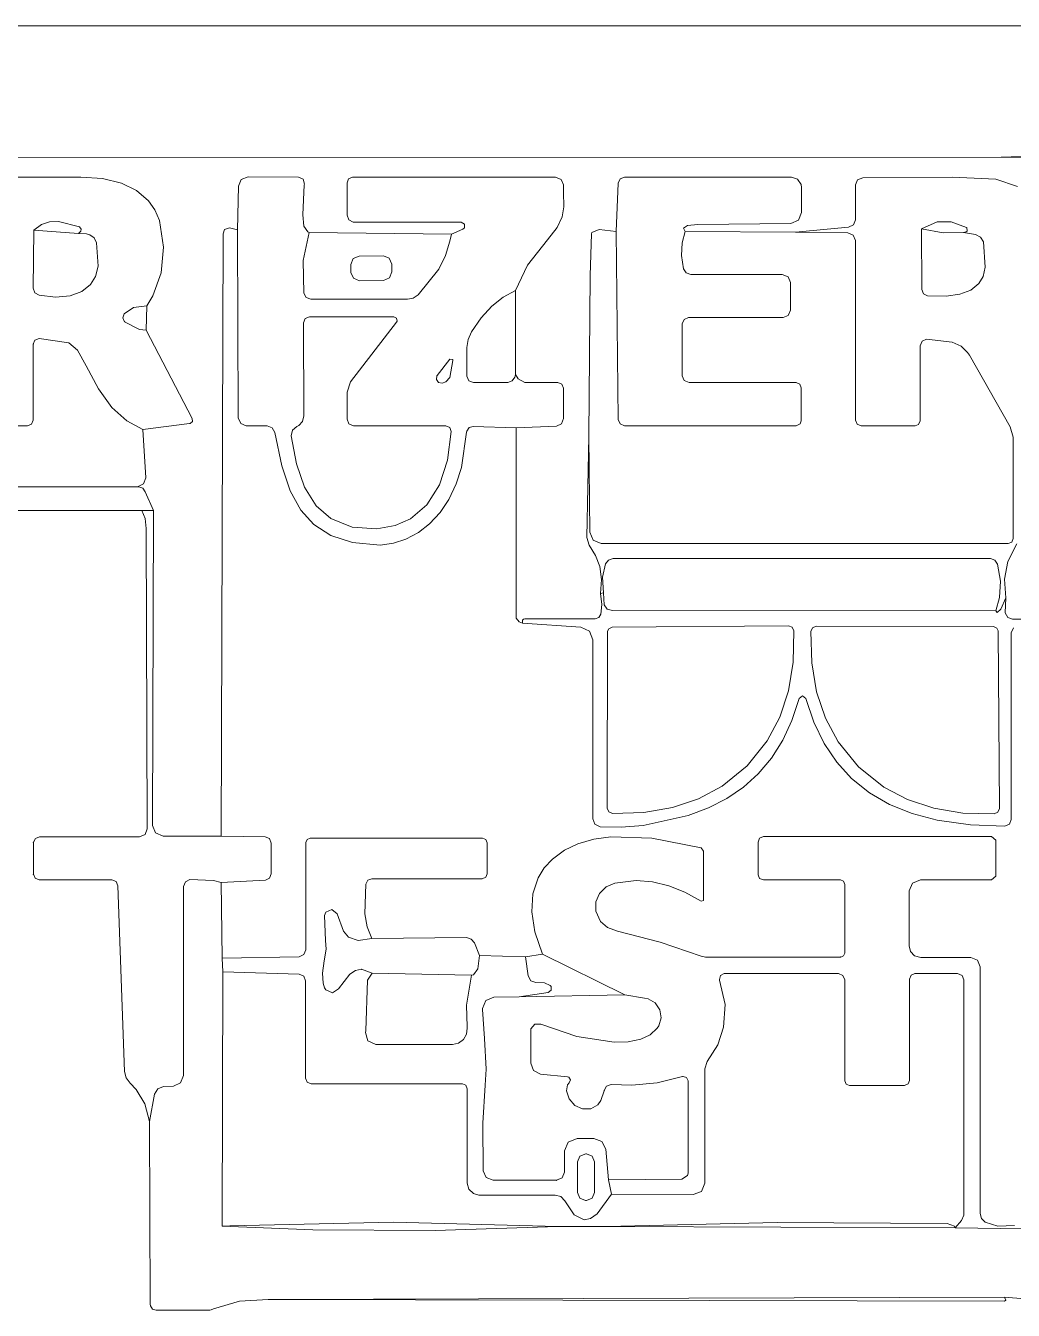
# Model space of a CAD drawing. Extents: x 0 to 650, y 0 to 488.
# Drawn here: x 247.3 to 338.6, y 369.2 to 488 of the extents above; entities that cross this region are included whole.
import ezdxf

# ---------------------------------------------------------------- set-up
doc = ezdxf.new("R2010")
doc.units = 0
doc.linetypes.add('Solid', pattern=[0])
doc.layers.add('Layer 1', color=7, linetype='Solid', lineweight=0)

msp = doc.modelspace()

# ---------------------------------------------------------------- linework, layer by layer
at = {"layer": 'Layer 1', "color": 7, "linetype": 'Solid', "lineweight": 0}
msp.add_line((0, 488), (650, 488), dxfattribs=at)
at = {"layer": 'Layer 1', "color": 8, "linetype": 'Solid', "lineweight": 0}
for p, q in [((337.48, 475.84), (138.01, 475.73)), ((266.13, 469.3), (265.68, 469.16)), ((266.89, 469.13), (266.13, 469.3)), ((332.11, 468.85), (330.11, 469.23)), ((252.18, 468.79), (248.06, 469.1)), ((265.54, 468.75), (265.37, 413.04)), ((265.68, 469.16), (265.54, 468.75)), ((286.65, 468.73), (273.49, 468.89)), ((299.61, 468.75), (299.49, 464.9)), ((299.64, 468.89), (299.61, 468.75)), ((300.32, 469.15), (299.64, 468.89)), ((299.64, 468.89), (299.64, 468.89)), ((301.87, 468.98), (300.32, 469.15)), ((318.45, 468.91), (308.26, 468.97)), ((334.01, 468.87), (332.11, 468.85)), ((299.49, 464.9), (299.36, 450.04)), ((292.59, 455.73), (292.59, 463.52)), ((258.42, 459.86), (258.5, 462.09)), ((258.39, 446.19), (258.13, 450.66)), ((292.63, 433.22), (292.64, 450.8)), ((257.64, 445.37), (258.19, 445.62)), ((258.19, 445.62), (258.39, 446.19)), ((231.54, 445.37), (257.62, 445.37)), ((257.62, 445.37), (257.64, 445.37)), ((292.92, 432.87), (292.63, 433.22)), ((293.21, 432.76), (292.92, 432.87)), ((293.22, 432.75), (293.21, 432.76)), ((265.46, 401.76), (265.36, 408.77)), ((293.51, 401.9), (293.74, 400.13)), ((265.51, 400.51), (265.47, 376.98)), ((293.74, 400.13), (293.98, 399.68)), ((293.98, 399.68), (294.47, 399.52)), ((294.47, 399.52), (295.26, 399.48)), ((295.26, 399.48), (295.79, 399.24)), ((295.79, 399.24), (295.87, 399.14)), ((295.87, 399.14), (295.88, 398.8)), ((295.6, 398.6), (292.92, 398.21)), ((295.88, 398.8), (295.6, 398.6)), ((258.75, 386.68), (258.81, 369.77)), ((298.54, 383.46), (298.31, 382.93)), ((298.31, 382.93), (298.31, 380.11)), ((299.07, 383.68), (298.54, 383.46)), ((299.15, 383.68), (299.07, 383.68)), ((299.68, 383.46), (299.15, 383.68)), ((299.89, 382.93), (299.68, 383.46)), ((299.89, 380.11), (299.89, 382.93)), ((298.31, 380.11), (298.52, 379.58)), ((298.52, 379.58), (299.05, 379.36)), ((299.05, 379.36), (299.13, 379.36)), ((299.13, 379.36), (299.66, 379.58)), ((299.66, 379.58), (299.89, 380.11)), ((296.49, 376.96), (300.99, 376.95)), ((258.81, 369.77), (258.83, 369.62)), ((258.83, 369.62), (259.03, 369.33)), ((264.65, 369.34), (267.06, 370.07)), ((267.06, 370.07), (269.72, 370.22)), ((337.78, 370.43), (339.66, 370.26)), ((259.03, 369.33), (259.37, 369.21)), ((259.37, 369.21), (264.31, 369.21)), ((264.31, 369.21), (264.45, 369.25)), ((264.45, 369.25), (264.65, 369.34)), ((264.65, 369.34), (264.65, 369.34))]:
    msp.add_line(p, q, dxfattribs=at)
at = {"layer": 'Layer 1', "color": 254, "linetype": 'Solid', "lineweight": 0}
for p, q in [((352.19, 476.32), (337.48, 475.84)), ((300.72, 435.55), (300.76, 434.45)), ((300.76, 434.45), (301.06, 434.06)), ((301.06, 434.06), (301.53, 433.91)), ((301.53, 433.91), (336.99, 433.9)), ((293.22, 432.75), (298.62, 432.39)), ((317.82, 432.5), (301.5, 432.38)), ((318.16, 432.37), (317.82, 432.5)), ((320.37, 432.46), (320.03, 432.33)), ((336.77, 432.44), (320.37, 432.46)), ((337.07, 432.28), (336.77, 432.44)), ((298.62, 432.39), (299.41, 432.02)), ((299.41, 432.02), (299.73, 431.21)), ((299.73, 431.21), (299.73, 414.67)), ((301.09, 431.96), (301.06, 415.65)), ((301.21, 432.22), (301.09, 432)), ((301.09, 432), (301.09, 431.96)), ((301.5, 432.38), (301.21, 432.22)), ((318.31, 432.03), (318.16, 432.37)), ((318.24, 429.14), (318.31, 432.03)), ((320.03, 432.33), (319.88, 431.99)), ((319.88, 431.99), (319.97, 429.08)), ((337.19, 432.05), (337.07, 432.28)), ((337.2, 432.02), (337.19, 432.05)), ((337.31, 415.62), (337.2, 432.02)), ((338.41, 431.86), (338.61, 432.33)), ((338.41, 414.59), (338.41, 431.86)), ((317.81, 426.48), (318.24, 429.14)), ((319.97, 429.08), (320.42, 426.41)), ((317.01, 424.05), (317.81, 426.48)), ((318.14, 423.75), (318.79, 425.78)), ((318.79, 425.78), (319.1, 426.02)), ((319.1, 426.02), (319.41, 425.78)), ((319.41, 425.78), (320.15, 423.59)), ((320.42, 426.41), (321.23, 423.98)), ((315.85, 421.87), (317.01, 424.05)), ((317.29, 421.92), (318.14, 423.75)), ((320.15, 423.59), (321.11, 421.63)), ((321.23, 423.98), (322.41, 421.78)), ((313.98, 419.56), (315.85, 421.87)), ((316.25, 420.27), (317.29, 421.92)), ((322.41, 421.78), (324.3, 419.48)), ((321.11, 421.63), (322.27, 419.89)), ((311.69, 417.68), (313.98, 419.56)), ((315.01, 418.81), (316.25, 420.27)), ((322.27, 419.89), (323.65, 418.38)), ((324.3, 419.48), (326.62, 417.6)), ((313.65, 417.59), (315.01, 418.81)), ((315.01, 418.81), (315.01, 418.81)), ((315.01, 418.81), (315.01, 418.81)), ((323.65, 418.38), (323.65, 418.38)), ((323.65, 418.38), (325.29, 417.06)), ((309.51, 416.51), (311.69, 417.68)), ((311.69, 417.68), (311.69, 417.68)), ((312.12, 416.55), (313.65, 417.59)), ((325.29, 417.06), (327.16, 415.98)), ((326.62, 417.6), (326.62, 417.6)), ((326.62, 417.6), (328.82, 416.43)), ((307.09, 415.7), (309.51, 416.51)), ((310.41, 415.67), (312.12, 416.55)), ((327.16, 415.98), (329.25, 415.14)), ((328.82, 416.43), (331.26, 415.63)), ((299.73, 414.67), (299.92, 414.17)), ((301.06, 415.65), (301.2, 415.31)), ((301.2, 415.31), (301.53, 415.16)), ((301.53, 415.16), (304.43, 415.25)), ((304.37, 414.04), (308.53, 414.97)), ((304.43, 415.25), (307.09, 415.7)), ((308.53, 414.97), (310.41, 415.67)), ((329.25, 415.14), (331.57, 414.54)), ((331.26, 415.63), (333.93, 415.19)), ((333.93, 415.19), (336.84, 415.12)), ((336.84, 415.12), (337.18, 415.27)), ((337.18, 415.27), (337.31, 415.62)), ((338.24, 414.17), (338.41, 414.59)), ((299.92, 414.17), (300.4, 413.93)), ((300.4, 413.93), (302.36, 413.88)), ((302.36, 413.88), (304.37, 414.04)), ((331.57, 414.54), (334.65, 414.1)), ((334.65, 414.1), (337.83, 413.99)), ((337.83, 413.99), (338.24, 414.17)), ((295.07, 402.14), (293.51, 401.9)), ((302.69, 398.38), (292.92, 398.21))]:
    msp.add_line(p, q, dxfattribs=at)
at = {"layer": 'Layer 1', "color": 250, "linetype": 'Solid', "lineweight": 0}
for p, q in [((356.75, 475.62), (337.48, 475.84)), ((259.1, 443.18), (258.03, 443.16)), ((300.43, 435.5), (300.57, 434.48)), ((337.85, 433.7), (337.91, 435.08)), ((300.57, 434.48), (300.48, 433.58)), ((338.08, 433.28), (337.85, 433.7)), ((293.24, 433.02), (293.22, 432.75)), ((293.33, 433.11), (293.24, 433.02)), ((293.45, 433.15), (293.33, 433.11)), ((299.93, 433.15), (293.45, 433.15)), ((300.28, 433.27), (299.93, 433.15)), ((300.48, 433.58), (300.28, 433.27)), ((338.53, 433.12), (338.08, 433.28)), ((344.66, 433.12), (338.53, 433.12)), ((275.03, 406.03), (274.91, 405.72)), ((274.91, 405.72), (275.01, 403.42)), ((275.6, 406.26), (275.03, 406.03)), ((276.08, 405.87), (275.6, 406.26)), ((276.67, 404.27), (276.08, 405.87)), ((277.14, 403.71), (276.67, 404.27)), ((275.01, 403.42), (275.07, 402.61)), ((278.02, 403.4), (277.14, 403.71)), ((279.3, 403.59), (278.02, 403.4)), ((274.9, 401.54), (274.73, 400.38)), ((275.07, 402.61), (274.9, 401.54)), ((289.1, 400.8), (289.25, 402.02)), ((274.73, 400.38), (274.8, 399.46)), ((277.27, 400.29), (277.8, 400.64)), ((277.8, 400.64), (278.33, 400.75)), ((278.33, 400.75), (278.33, 400.75)), ((278.33, 400.75), (279.32, 400.38)), ((288.68, 400.23), (289.1, 400.8)), ((274.8, 399.46), (274.92, 399.04)), ((276.21, 398.93), (277.27, 400.29)), ((288.52, 400.19), (288.68, 400.23)), ((288.68, 400.23), (288.68, 400.23)), ((274.92, 399.04), (275.04, 398.83)), ((275.04, 398.83), (275.65, 398.58)), ((275.65, 398.58), (276.21, 398.93))]:
    msp.add_line(p, q, dxfattribs=at)
at = {"layer": 'Layer 1', "color": 47, "linetype": 'Solid', "lineweight": 0}
for p, q in [((252.39, 473.99), (242.68, 474)), ((254.38, 473.86), (252.39, 473.99)), ((267.85, 474.02), (267.23, 473.77)), ((272.52, 474), (267.85, 474.02)), ((272.94, 473.8), (272.52, 474)), ((277.52, 474), (277.15, 473.85)), ((296.27, 474), (277.52, 474)), ((296.79, 473.79), (296.27, 474)), ((302.65, 473.99), (302.25, 473.83)), ((318.08, 473.99), (302.65, 473.99)), ((318.64, 473.81), (318.08, 473.99)), ((332.99, 474), (324.68, 473.94)), ((336.97, 473.8), (332.99, 474)), ((256.14, 473.44), (254.38, 473.86)), ((257.53, 472.77), (256.14, 473.44)), ((266.96, 473.16), (266.89, 469.13)), ((267.23, 473.77), (266.96, 473.16)), ((272.91, 470.51), (273.05, 473.29)), ((273.07, 473.36), (272.94, 473.8)), ((273.05, 473.29), (273.07, 473.36)), ((277.15, 473.85), (277, 473.48)), ((277, 473.48), (277, 470.47)), ((297.01, 473.28), (296.79, 473.79)), ((297.03, 472.6), (297.01, 473.28)), ((302.07, 473.44), (301.87, 468.98)), ((302.25, 473.83), (302.07, 473.44)), ((318.99, 473.33), (318.64, 473.81)), ((319.03, 473.04), (318.99, 473.33)), ((319.03, 470.72), (319.03, 473.04)), ((324.21, 473.74), (324.01, 473.27)), ((324.01, 473.27), (324.01, 470.06)), ((324.68, 473.94), (324.21, 473.74)), ((338.98, 473.12), (336.97, 473.8)), ((258.65, 471.8), (257.53, 472.77)), ((259.23, 470.97), (258.65, 471.8)), ((297.05, 471.25), (297.03, 472.6)), ((259.66, 469.98), (259.23, 470.97)), ((273.02, 469.45), (272.91, 470.51)), ((277, 470.47), (277.16, 470.05)), ((296.88, 470.31), (297.05, 471.25)), ((318.74, 470.02), (319.03, 470.72)), ((248.76, 469.61), (248.06, 469.1)), ((249.49, 469.85), (248.76, 469.61)), ((248.76, 469.61), (248.76, 469.61)), ((250.32, 469.9), (249.49, 469.85)), ((252.28, 469.4), (250.32, 469.9)), ((252.43, 469.17), (252.28, 469.4)), ((260.04, 467.52), (259.66, 469.98)), ((273.39, 468.93), (273.02, 469.45)), ((277.16, 470.05), (277.57, 469.84)), ((277.57, 469.84), (277.63, 469.84)), ((277.63, 469.84), (287.54, 469.84)), ((287.54, 469.84), (287.85, 469.66)), ((287.85, 469.3), (287.72, 469.17)), ((287.85, 469.66), (287.85, 469.3)), ((295.54, 468.21), (296.42, 469.33)), ((296.42, 469.33), (296.88, 470.31)), ((308.12, 469.29), (308.49, 469.53)), ((308.26, 468.97), (308.12, 469.29)), ((308.12, 469.29), (308.12, 469.29)), ((308.49, 469.53), (309.44, 469.62)), ((309.44, 469.62), (318.04, 469.72)), ((318.04, 469.72), (318.74, 470.02)), ((323.37, 469.36), (318.45, 468.91)), ((323.83, 469.58), (323.37, 469.36)), ((324.01, 470.06), (323.83, 469.58)), ((331.56, 469.87), (330.11, 469.23)), ((332.87, 469.86), (331.56, 469.87)), ((334.27, 469.34), (332.87, 469.86)), ((334.29, 469.33), (334.27, 469.34)), ((334.34, 469.01), (334.29, 469.33)), ((252.18, 468.79), (252.39, 468.99)), ((252.39, 468.99), (252.43, 469.17)), ((273.49, 468.89), (273.39, 468.93)), ((273.39, 468.93), (273.39, 468.93)), ((287.72, 469.17), (286.65, 468.73)), ((293.7, 465.85), (295.54, 468.21)), ((334.01, 468.87), (334.25, 468.94)), ((334.25, 468.94), (334.34, 469.01)), ((259.81, 465.14), (260.04, 467.52)), ((292.59, 463.52), (293.7, 465.85)), ((259.06, 463.03), (259.81, 465.14)), ((258.5, 462.09), (259.06, 463.03)), ((259.06, 463.03), (259.06, 463.03)), ((262.7, 451.69), (258.42, 459.86)), ((292.82, 455.36), (292.59, 455.73)), ((293.44, 455.01), (292.82, 455.36)), ((296.49, 455.01), (293.44, 455.01)), ((296.86, 454.85), (296.49, 455.01)), ((297.02, 454.48), (296.86, 454.85)), ((297.02, 451.67), (297.02, 454.48)), ((262.51, 451.21), (262.72, 451.41)), ((262.72, 451.41), (262.7, 451.69)), ((296.83, 451.19), (297.02, 451.67)), ((258.13, 450.66), (262.45, 451.2)), ((262.45, 451.2), (262.51, 451.21)), ((292.64, 450.8), (296.36, 450.98)), ((296.36, 450.98), (296.83, 451.19)), ((299.36, 450.04), (299.16, 440.67)), ((259.01, 414.04), (259.1, 443.18)), ((299.16, 440.67), (299.39, 439.95)), ((299.39, 439.95), (299.98, 439)), ((338.08, 438.45), (338.92, 440.1)), ((299.98, 439), (300.36, 437.99)), ((337.78, 436.83), (338.08, 438.45)), ((300.36, 437.99), (300.36, 437.99)), ((300.36, 437.99), (300.53, 436.78)), ((300.53, 436.78), (300.43, 435.5)), ((337.91, 435.08), (337.78, 436.83)), ((259.3, 413.35), (259.01, 414.04)), ((259.99, 413.06), (259.3, 413.35)), ((265.37, 413.04), (259.99, 413.06)), ((262.06, 408.83), (261.89, 408.39)), ((262.48, 409.04), (262.06, 408.83)), ((264.66, 408.94), (262.48, 409.04)), ((265.36, 408.77), (264.66, 408.94)), ((261.89, 408.39), (261.89, 390.91)), ((261.89, 390.91), (261.62, 390.24)), ((259.5, 389.7), (259.21, 389.19)), ((260.04, 389.91), (259.5, 389.7)), ((260.96, 389.94), (260.04, 389.91)), ((261.62, 390.24), (260.96, 389.94)), ((259.21, 389.19), (258.75, 386.68)), ((265.47, 376.98), (273.83, 376.66)), ((273.83, 376.66), (273.83, 376.66)), ((273.83, 376.66), (285.16, 376.59)), ((285.16, 376.59), (296.49, 376.96)), ((300.99, 376.95), (333.21, 376.84)), ((339.51, 376.75), (333.21, 376.84)), ((337.78, 370.43), (269.72, 370.22))]:
    msp.add_line(p, q, dxfattribs=at)
at = {"layer": 'Layer 1', "color": 9, "linetype": 'Solid', "lineweight": 0}
for p, q in [((330.11, 469.23), (330.13, 463.59)), ((248.06, 469.1), (248, 463.73)), ((252.91, 468.74), (252.18, 468.79)), ((253.21, 468.65), (252.91, 468.74)), ((253.62, 468.37), (253.21, 468.65)), ((253.85, 467.93), (253.62, 468.37)), ((266.95, 451.74), (266.89, 469.13)), ((273.49, 468.89), (272.94, 466.28)), ((286.11, 466.75), (286.52, 468.06)), ((286.52, 468.06), (286.65, 468.73)), ((286.52, 468.06), (286.52, 468.06)), ((302.07, 451.57), (301.87, 468.98)), ((308.26, 468.97), (307.99, 467.91)), ((323.31, 468.84), (318.45, 468.91)), ((323.8, 468.63), (323.31, 468.84)), ((324, 468.14), (323.8, 468.63)), ((324, 451.52), (324, 468.14)), ((335.12, 468.69), (334.01, 468.87)), ((335.58, 468.46), (335.12, 468.69)), ((335.83, 468.01), (335.58, 468.46)), ((254, 465.75), (253.85, 467.93)), ((307.99, 467.91), (307.93, 466.74)), ((336.01, 465.67), (335.83, 468.01)), ((253.75, 464.82), (254, 465.75)), ((272.94, 466.28), (273.01, 463.28)), ((285.48, 465.49), (286.11, 466.75)), ((307.93, 466.74), (308.11, 465.53)), ((335.8, 464.82), (336.01, 465.67)), ((253.3, 464.08), (253.75, 464.82)), ((283.57, 463.11), (285.48, 465.49)), ((308.11, 465.53), (308.36, 465.14)), ((308.36, 465.14), (308.79, 464.99)), ((308.79, 464.99), (317.24, 464.99)), ((317.24, 464.99), (317.78, 464.77)), ((317.78, 464.77), (318, 464.24)), ((335.41, 464.15), (335.8, 464.82)), ((248, 463.73), (248.15, 463.3)), ((248.15, 463.3), (248.54, 463.07)), ((251.42, 463.02), (252.48, 463.41)), ((252.48, 463.41), (253.3, 464.08)), ((292.59, 463.52), (291.44, 462.89)), ((318, 464.24), (318, 461.68)), ((330.13, 463.59), (330.29, 463.2)), ((333.66, 463.17), (334.66, 463.54)), ((334.66, 463.54), (335.41, 464.15)), ((248.54, 463.07), (250.06, 462.89)), ((250.06, 462.89), (251.42, 463.02)), ((273.01, 463.28), (273.23, 462.87)), ((273.23, 462.87), (273.66, 462.71)), ((273.66, 462.71), (282.59, 462.71)), ((282.59, 462.71), (283.12, 462.81)), ((283.12, 462.81), (283.57, 463.11)), ((291.44, 462.89), (290.38, 462.05)), ((330.29, 463.2), (330.67, 463.02)), ((330.67, 463.02), (332.38, 463)), ((332.38, 463), (333.66, 463.17)), ((256.41, 461.36), (256.26, 460.99)), ((256.26, 460.99), (256.43, 460.63)), ((257.26, 461.95), (256.41, 461.36)), ((258.5, 462.09), (257.26, 461.95)), ((273.14, 460.93), (272.98, 460.53)), ((273.54, 461.09), (273.14, 460.93)), ((281.33, 461.09), (273.54, 461.09)), ((281.59, 460.96), (281.33, 461.09)), ((281.63, 460.68), (281.59, 460.96)), ((289.4, 460.99), (288.5, 459.7)), ((290.38, 462.05), (289.4, 460.99)), ((308.57, 461.01), (308.16, 460.84)), ((317.32, 461.01), (308.57, 461.01)), ((317.8, 461.21), (317.32, 461.01)), ((318, 461.68), (317.8, 461.21)), ((318, 461.68), (318, 461.68)), ((256.43, 460.63), (256.44, 460.62)), ((256.44, 460.62), (257.83, 459.92)), ((257.83, 459.92), (258.42, 459.86)), ((272.98, 460.53), (273.01, 451.91)), ((277.33, 455.08), (281.58, 460.59)), ((281.58, 460.59), (281.63, 460.68)), ((308.16, 460.84), (307.99, 460.43)), ((307.99, 460.43), (307.99, 455.62)), ((248.15, 458.92), (247.99, 458.56)), ((247.99, 458.56), (247.99, 458.55)), ((247.99, 458.55), (247.99, 451.53)), ((248.53, 459.06), (248.15, 458.92)), ((251.28, 458.67), (248.53, 459.06)), ((252.08, 457.99), (251.28, 458.67)), ((288.19, 458.99), (288.08, 458.23)), ((288.5, 459.7), (288.19, 458.99)), ((330.16, 458.82), (329.99, 458.4)), ((330.59, 459.01), (330.16, 458.82)), ((332.96, 458.75), (330.59, 459.01)), ((333.79, 458.36), (332.96, 458.75)), ((252.89, 456.56), (252.08, 457.99)), ((288.08, 458.23), (288.08, 455.59)), ((329.99, 458.4), (329.99, 451.47)), ((334.38, 457.79), (333.79, 458.36)), ((334.55, 457.53), (334.38, 457.79)), ((338.31, 450.9), (334.55, 457.53)), ((254.02, 454.41), (252.89, 456.56)), ((286.5, 457.15), (285.34, 455.65)), ((286.77, 457.12), (286.5, 457.15)), ((286.51, 455.48), (286.79, 457.05)), ((286.79, 457.05), (286.77, 457.12)), ((277, 454.11), (277.33, 455.08)), ((285.32, 455.63), (285.26, 455.29)), ((285.26, 455.29), (285.47, 455.01)), ((285.34, 455.65), (285.32, 455.63)), ((285.47, 455.01), (285.79, 454.93)), ((285.79, 454.93), (286.15, 455.07)), ((286.15, 455.07), (286.51, 455.48)), ((288.08, 455.59), (288.26, 455.17)), ((288.26, 455.17), (288.68, 455)), ((288.68, 455), (291.88, 455)), ((291.88, 455), (292.28, 455.17)), ((292.28, 455.17), (292.51, 455.49)), ((292.51, 455.49), (292.59, 455.73)), ((307.99, 455.62), (307.99, 455.62)), ((307.99, 455.62), (308.17, 455.18)), ((308.17, 455.18), (308.62, 455)), ((308.62, 455), (318.51, 455)), ((318.51, 455), (318.51, 455)), ((318.51, 455), (318.85, 454.86)), ((255.27, 452.7), (254.02, 454.41)), ((277, 451.6), (277, 454.11)), ((318.85, 454.86), (318.99, 454.51)), ((318.99, 454.51), (318.99, 451.45)), ((256.64, 451.46), (255.27, 452.7)), ((247.99, 451.53), (247.83, 451.15)), ((258.13, 450.66), (256.64, 451.46)), ((267.17, 451.22), (266.95, 451.74)), ((272.89, 451.41), (272.55, 451.03)), ((273.01, 451.91), (272.89, 451.41)), ((277.18, 451.18), (277, 451.6)), ((302.24, 451.17), (302.07, 451.57)), ((318.99, 451.45), (318.89, 451.17)), ((324.16, 451.15), (324, 451.52)), ((329.99, 451.47), (329.85, 451.13)), ((247.46, 450.99), (242.55, 450.99)), ((247.83, 451.15), (247.46, 450.99)), ((267.69, 451), (267.17, 451.22)), ((269.61, 451), (267.69, 451)), ((270.09, 450.82), (269.61, 451)), ((270.34, 450.38), (270.09, 450.82)), ((270.98, 447.29), (270.34, 450.38)), ((271.96, 450.6), (271.85, 450.08)), ((272.36, 450.95), (271.96, 450.6)), ((272.55, 451.03), (272.36, 450.95)), ((277.6, 451), (277.18, 451.18)), ((286.14, 451), (277.6, 451)), ((286.15, 451), (286.14, 451)), ((286.5, 450.84), (286.15, 451)), ((286.3, 447.83), (286.64, 450.47)), ((286.64, 450.47), (286.5, 450.84)), ((288.06, 450.4), (287.59, 447.15)), ((288.08, 450.52), (288.06, 450.4)), ((288.29, 450.84), (288.08, 450.52)), ((288.65, 450.95), (288.29, 450.84)), ((292.64, 450.8), (288.65, 450.95)), ((302.65, 451), (302.24, 451.17)), ((318.54, 451), (302.65, 451)), ((318.89, 451.17), (318.54, 451)), ((324.53, 450.99), (324.16, 451.15)), ((329.52, 450.99), (324.53, 450.99)), ((329.85, 451.13), (329.52, 450.99)), ((338.59, 449.96), (338.31, 450.9)), ((271.85, 450.08), (272.32, 447.47)), ((299.36, 450.04), (299.45, 441.18)), ((338.59, 440.57), (338.59, 449.96)), ((271.74, 444.99), (270.98, 447.29)), ((272.32, 447.47), (273.08, 445.32)), ((285.55, 445.54), (286.3, 447.83)), ((287.59, 447.15), (287.09, 445.62)), ((284.37, 443.68), (285.55, 445.54)), ((287.09, 445.62), (286.41, 444.2)), ((272.72, 443.2), (271.74, 444.99)), ((273.08, 445.32), (274.16, 443.6)), ((258.03, 443.16), (258.34, 442.44)), ((273.94, 441.87), (272.72, 443.2)), ((274.16, 443.6), (275.5, 442.42)), ((282.87, 442.4), (284.37, 443.68)), ((286.41, 444.2), (285.6, 442.98)), ((258.34, 442.44), (258.44, 441.5)), ((275.5, 442.42), (277.47, 441.63)), ((281.46, 441.77), (282.87, 442.4)), ((284.64, 441.93), (283.61, 441.12)), ((285.6, 442.98), (284.64, 441.93)), ((258.44, 441.5), (258.54, 413.72)), ((275.5, 440.87), (273.94, 441.87)), ((277.5, 440.2), (275.5, 440.87)), ((277.47, 441.63), (279.77, 441.48)), ((279.77, 441.48), (281.46, 441.77)), ((283.61, 441.12), (282.44, 440.51)), ((299.45, 441.18), (299.76, 440.43)), ((280.06, 439.97), (277.5, 440.2)), ((281.3, 440.15), (280.06, 439.97)), ((282.44, 440.51), (281.3, 440.15)), ((299.76, 440.43), (300.51, 440.12)), ((300.51, 440.12), (338.14, 440.12)), ((338.14, 440.12), (338.46, 440.25)), ((338.46, 440.25), (338.59, 440.57)), ((301.18, 438.59), (300.9, 438.24)), ((301.61, 438.72), (301.18, 438.59)), ((336.49, 438.72), (301.61, 438.72)), ((336.9, 438.58), (336.49, 438.72)), ((337.15, 438.22), (336.9, 438.58)), ((300.9, 438.24), (300.62, 436.99)), ((337.41, 436.64), (337.15, 438.22)), ((300.62, 436.99), (300.72, 435.55)), ((337.32, 435.11), (337.41, 436.64)), ((336.99, 433.9), (337.32, 435.11)), ((337.32, 435.11), (337.32, 435.11)), ((258.54, 413.72), (258.34, 413.21)), ((248.2, 412.85), (248.01, 412.49)), ((248.01, 412.49), (248.01, 412.43)), ((248.01, 412.43), (248.01, 409.54)), ((248.58, 413), (248.2, 412.85)), ((257.83, 413), (248.58, 413)), ((258.34, 413.21), (257.83, 413)), ((257.83, 413), (257.83, 413)), ((269.42, 413), (265.37, 413.04)), ((269.83, 412.83), (269.42, 413)), ((270, 412.42), (269.83, 412.83)), ((270, 409.56), (270, 412.42)), ((273.32, 412.76), (273.2, 412.47)), ((273.2, 412.47), (273.2, 402.53)), ((273.6, 412.88), (273.32, 412.76)), ((289.52, 412.88), (273.6, 412.88)), ((289.82, 412.75), (289.52, 412.88)), ((289.95, 412.45), (289.82, 412.75)), ((289.95, 409.57), (289.95, 412.45)), ((298.34, 412.35), (297.1, 411.76)), ((299.82, 412.77), (298.34, 412.35)), ((301.4, 412.99), (299.82, 412.77)), ((305.17, 412.87), (301.4, 412.99)), ((309.73, 411.98), (305.17, 412.87)), ((315.15, 412.87), (315, 412.51)), ((315, 412.51), (315, 409.49)), ((315.51, 413.02), (315.15, 412.87)), ((336.59, 413.02), (315.51, 413.02)), ((336.99, 412.69), (336.59, 413.02)), ((337, 412.61), (336.99, 412.69)), ((337, 409.45), (337, 412.61)), ((297.1, 411.76), (295.99, 410.94)), ((309.97, 411.67), (309.73, 411.98)), ((309.97, 407.15), (309.97, 411.67)), ((295.23, 410.12), (294.67, 409.21)), ((295.99, 410.94), (295.23, 410.12)), ((248.01, 409.54), (248.17, 409.17)), ((248.17, 409.17), (248.55, 409.01)), ((248.55, 409.01), (255.25, 409.01)), ((255.25, 409.01), (255.65, 408.85)), ((255.65, 408.85), (255.82, 408.45)), ((265.36, 408.77), (269.45, 408.98)), ((269.45, 408.98), (269.84, 409.16)), ((269.84, 409.16), (270, 409.56)), ((278.73, 408.63), (278.93, 408.98)), ((278.93, 408.98), (279.3, 409.12)), ((279.3, 409.12), (289.5, 409.12)), ((289.5, 409.12), (289.82, 409.25)), ((289.82, 409.25), (289.95, 409.57)), ((294.67, 409.21), (294.18, 407.73)), ((294.67, 409.21), (294.67, 409.21)), ((300.95, 408.37), (301.75, 408.72)), ((301.75, 408.72), (303.73, 408.94)), ((303.73, 408.94), (303.73, 408.94)), ((303.73, 408.94), (305.24, 408.83)), ((305.24, 408.83), (306.74, 408.47)), ((315, 409.49), (315.14, 409.15)), ((315.14, 409.15), (315.49, 409.01)), ((315.49, 409.01), (322.61, 409.01)), ((322.61, 409.01), (322.89, 408.89)), ((322.89, 408.89), (323.01, 408.6)), ((328.97, 407.99), (329.27, 408.72)), ((329.27, 408.72), (330.01, 409.02)), ((330.01, 409.02), (336.57, 409.02)), ((336.57, 409.02), (336.99, 409.37)), ((336.99, 409.37), (337, 409.45)), ((255.82, 408.45), (256.44, 391.29)), ((278.64, 405.86), (278.73, 408.63)), ((294.18, 407.73), (294.09, 406.06)), ((300.01, 406.97), (300.34, 407.76)), ((300.34, 407.76), (300.95, 408.37)), ((306.74, 408.47), (308.24, 407.87)), ((308.24, 407.87), (309.75, 407.03)), ((323.01, 408.6), (323.01, 402.25)), ((328.97, 402.9), (328.97, 407.99)), ((300.01, 406.11), (300.01, 406.97)), ((309.75, 407.03), (309.96, 407.11)), ((309.96, 407.11), (309.97, 407.15)), ((278.87, 404.66), (278.64, 405.86)), ((294.09, 406.06), (294.38, 404.2)), ((300.44, 405.15), (300.01, 406.11)), ((301.09, 404.6), (300.44, 405.15)), ((279.3, 403.59), (278.87, 404.66)), ((294.38, 404.2), (295.07, 402.14)), ((302, 404.26), (301.09, 404.6)), ((305.94, 403.24), (302, 404.26)), ((309.74, 401.96), (305.94, 403.24)), ((329.1, 402.39), (328.97, 402.9)), ((272.59, 401.91), (265.46, 401.76)), ((273.02, 402.1), (272.59, 401.91)), ((273.2, 402.53), (273.02, 402.1)), ((293.51, 401.9), (289.25, 402.02)), ((310.13, 401.88), (309.74, 401.96)), ((322.65, 401.88), (310.13, 401.88)), ((322.9, 401.99), (322.65, 401.88)), ((323.01, 402.25), (322.9, 401.99)), ((329.46, 402), (329.1, 402.39)), ((330.04, 401.83), (329.46, 402)), ((334.68, 401.83), (330.04, 401.83)), ((335.29, 401.58), (334.68, 401.83)), ((335.54, 400.98), (335.29, 401.58)), ((272.58, 400.3), (265.51, 400.51)), ((279.32, 400.38), (278.91, 399.75)), ((311.88, 400.34), (311.53, 400.18)), ((322.43, 400.34), (311.88, 400.34)), ((322.84, 400.17), (322.43, 400.34)), ((329.51, 400.35), (329.15, 400.2)), ((333.45, 400.35), (329.51, 400.35)), ((333.86, 400.18), (333.45, 400.35)), ((333.45, 400.35), (333.45, 400.35)), ((335.54, 378.16), (335.54, 400.98)), ((335.54, 400.98), (335.54, 400.98)), ((273, 400.11), (272.58, 400.3)), ((273.17, 399.68), (273, 400.11)), ((273.17, 390.67), (273.17, 399.68)), ((278.91, 399.75), (278.75, 395.05)), ((288.06, 397.44), (288.52, 400.19)), ((311.53, 400.18), (311.43, 399.81)), ((311.43, 399.81), (311.45, 399.74)), ((311.45, 399.74), (311.95, 397.49)), ((323.01, 399.77), (322.84, 400.17)), ((323.01, 390.44), (323.01, 399.77)), ((329.15, 400.2), (329, 399.83)), ((329, 399.83), (329, 390.45)), ((334.02, 399.77), (333.86, 400.18)), ((334.02, 378.02), (334.02, 399.77)), ((290.57, 398.18), (289.82, 397.86)), ((292.92, 398.21), (290.57, 398.18)), ((304.5, 398.07), (302.69, 398.38)), ((304.84, 398), (304.5, 398.07)), ((305.49, 397.63), (304.84, 398)), ((288.1, 395.42), (288.06, 397.44)), ((289.82, 397.86), (289.52, 397.11)), ((289.52, 397.11), (289.52, 397.02)), ((289.52, 397.02), (289.7, 394.33)), ((305.91, 397.01), (305.49, 397.63)), ((306.03, 396.26), (305.91, 397.01)), ((311.95, 397.49), (311.82, 395.38)), ((294.01, 395.25), (294.35, 395.68)), ((294.35, 395.68), (294.91, 395.68)), ((294.91, 395.68), (298.25, 394.53)), ((305.82, 395.53), (306.03, 396.26)), ((278.75, 395.05), (278.71, 394.9)), ((278.71, 394.9), (278.93, 394.13)), ((287.76, 394.25), (288.05, 394.74)), ((288.05, 394.74), (288.12, 395.3)), ((288.12, 395.3), (288.1, 395.42)), ((293.99, 395.11), (294.01, 395.25)), ((293.99, 392.06), (293.99, 395.11)), ((298.25, 394.53), (301.69, 394)), ((304.16, 394.27), (305.02, 394.67)), ((305.02, 394.67), (305.67, 395.3)), ((305.67, 395.3), (305.82, 395.53)), ((311.82, 395.38), (311.27, 393.76)), ((311.82, 395.38), (311.82, 395.38)), ((278.93, 394.13), (279.66, 393.79)), ((279.66, 393.79), (286.74, 393.8)), ((286.74, 393.8), (287.3, 393.92)), ((287.3, 393.92), (287.76, 394.25)), ((289.7, 394.33), (289.86, 391.52)), ((301.69, 394), (302.99, 394.03)), ((302.99, 394.03), (304.16, 394.27)), ((311.27, 393.76), (310.3, 392.22)), ((294.25, 391.39), (293.99, 392.06)), ((310.3, 392.22), (310.07, 391.55)), ((256.44, 391.29), (256.58, 390.7)), ((289.86, 391.52), (289.76, 390.03)), ((294.9, 391.06), (294.25, 391.39)), ((297.37, 390.81), (294.9, 391.06)), ((308.03, 390.82), (305.68, 390.25)), ((308.09, 390.83), (308.03, 390.82)), ((308.4, 390.74), (308.09, 390.83)), ((310.07, 391.55), (310.07, 380.96)), ((256.58, 390.7), (256.94, 390.21)), ((256.94, 390.21), (257.5, 389.63)), ((273.33, 390.3), (273.17, 390.67)), ((273.7, 390.15), (273.33, 390.3)), ((287.67, 390.15), (273.7, 390.15)), ((287.98, 390.02), (287.67, 390.15)), ((287.67, 390.15), (287.67, 390.15)), ((288.11, 389.7), (287.98, 390.02)), ((288.11, 380.96), (288.11, 389.7)), ((289.76, 390.03), (289.55, 386.51)), ((297.28, 389.51), (297.37, 390.05)), ((297.5, 390.77), (297.37, 390.81)), ((297.37, 390.05), (297.53, 390.23)), ((297.37, 390.05), (297.37, 390.05)), ((297.66, 390.51), (297.5, 390.77)), ((297.53, 390.23), (297.66, 390.51)), ((300.99, 389.95), (300.79, 389.54)), ((301.42, 390.09), (300.99, 389.95)), ((303.32, 390.02), (301.42, 390.09)), ((305.68, 390.25), (303.32, 390.02)), ((303.32, 390.02), (303.32, 390.02)), ((308.54, 390.44), (308.4, 390.74)), ((308.54, 381.9), (308.54, 390.44)), ((323.14, 390.12), (323.01, 390.44)), ((323.46, 389.99), (323.14, 390.12)), ((328.54, 389.99), (323.46, 389.99)), ((328.89, 390.15), (328.54, 389.99)), ((329, 390.45), (328.89, 390.15)), ((257.5, 389.63), (257.5, 389.63)), ((257.5, 389.63), (258.3, 388.3)), ((297.54, 388.76), (297.28, 389.51)), ((298.05, 388.15), (297.54, 388.76)), ((300.47, 388.6), (300.18, 388.22)), ((300.79, 389.51), (300.47, 388.6)), ((300.79, 389.54), (300.79, 389.51)), ((258.3, 388.3), (258.75, 386.68)), ((298.76, 387.83), (298.05, 388.15)), ((299.53, 387.85), (298.76, 387.83)), ((300.18, 388.22), (299.53, 387.85)), ((289.55, 386.51), (289.6, 382.11)), ((297.46, 384.77), (298.29, 385.11)), ((298.29, 385.11), (299.82, 385.11)), ((299.82, 385.11), (300.57, 384.82)), ((297.12, 383.95), (297.46, 384.77)), ((297.12, 381.99), (297.12, 383.95)), ((297.12, 383.95), (297.12, 383.95)), ((300.57, 384.82), (300.92, 384.1)), ((300.92, 384.1), (301.16, 381.29)), ((289.6, 382.11), (289.87, 381.49)), ((289.87, 381.49), (290.5, 381.24)), ((296.38, 381.24), (296.9, 381.46)), ((296.9, 381.46), (297.12, 381.99)), ((301.16, 381.29), (307.97, 381.33)), ((307.97, 381.33), (308.49, 381.67)), ((308.49, 381.67), (308.54, 381.9)), ((288.26, 380.4), (288.11, 380.96)), ((288.68, 380), (288.26, 380.4)), ((290.5, 381.24), (296.38, 381.24)), ((309.76, 380.21), (309.01, 379.91)), ((310.07, 380.96), (309.76, 380.21)), ((310.07, 380.96), (310.07, 380.96)), ((289.2, 379.87), (288.68, 380)), ((296.26, 379.87), (289.2, 379.87)), ((296.78, 379.72), (296.26, 379.87)), ((297.15, 379.32), (296.78, 379.72)), ((298.01, 378.05), (297.15, 379.32)), ((301.44, 379.96), (300.14, 378.14)), ((309.01, 379.91), (301.44, 379.96)), ((298.92, 377.58), (298.01, 378.05)), ((300.14, 378.14), (299.52, 377.7)), ((333.82, 377.53), (334.02, 378.02)), ((335.66, 377.7), (335.54, 378.16)), ((266.16, 377.01), (265.47, 376.98)), ((281.3, 377.37), (266.16, 377.01)), ((296.49, 376.96), (281.3, 377.37)), ((299.52, 377.7), (298.92, 377.58)), ((298.92, 377.58), (298.92, 377.58)), ((298.92, 377.58), (298.92, 377.58)), ((316.76, 377.32), (300.99, 376.95)), ((332.49, 377.24), (316.76, 377.32)), ((333.15, 377), (332.49, 377.24)), ((333.21, 376.84), (333.15, 377)), ((333.21, 376.84), (333.82, 377.53)), ((335.99, 377.36), (335.66, 377.7)), ((337.16, 377), (335.99, 377.36)), ((338.72, 377.06), (337.16, 377)), ((269.72, 370.22), (337.8, 370.04)), ((337.92, 370.16), (337.78, 370.43)), ((337.8, 370.04), (337.92, 370.16)), ((337.92, 370.16), (337.92, 370.16))]:
    msp.add_line(p, q, dxfattribs=at)
at = {"layer": 'Layer 1', "color": 252, "linetype": 'Solid', "lineweight": 0}
for p, q in [((277.57, 466.46), (277.35, 465.91)), ((277.35, 465.91), (277.35, 465.19)), ((278.12, 466.7), (277.57, 466.46)), ((280.36, 466.72), (278.12, 466.7)), ((280.91, 466.5), (280.36, 466.72)), ((281.15, 465.95), (280.91, 466.5)), ((281.15, 465.23), (281.15, 465.95)), ((277.35, 465.19), (277.59, 464.64)), ((277.59, 464.64), (278.14, 464.42)), ((280.38, 464.44), (280.93, 464.68)), ((280.93, 464.68), (281.15, 465.23)), ((278.14, 464.42), (280.38, 464.44)), ((258.03, 443.16), (233.17, 443.18)), ((300.72, 435.55), (300.43, 435.5)), ((337.91, 435.08), (337.44, 434.06)), ((337.11, 433.75), (336.99, 433.9)), ((337.44, 434.06), (337.11, 433.75)), ((288.05, 403.68), (279.3, 403.59)), ((288.49, 403.54), (288.05, 403.68)), ((288.78, 403.18), (288.49, 403.54)), ((289.25, 402.02), (288.78, 403.18)), ((302.69, 398.38), (295.07, 402.14)), ((288.52, 400.19), (279.32, 400.38))]:
    msp.add_line(p, q, dxfattribs=at)
at = {"layer": 'Layer 1', "color": 59, "linetype": 'Solid', "lineweight": 0}
for p, q in [((257.75, 445.36), (231.54, 445.37)), ((258.13, 445.23), (257.75, 445.36)), ((258.35, 444.89), (258.13, 445.23)), ((259.1, 443.18), (258.35, 444.89))]:
    msp.add_line(p, q, dxfattribs=at)
at = {"layer": 'Layer 1', "color": 87, "linetype": 'Solid', "lineweight": 0}
msp.add_line((265.51, 400.51), (265.46, 401.76), dxfattribs=at)
at = {"layer": 'Layer 1', "color": 251, "linetype": 'Solid', "lineweight": 0}
msp.add_line((301.44, 379.96), (301.16, 381.29), dxfattribs=at)
at = {"layer": 'Layer 1', "color": 47, "linetype": 'Solid', "lineweight": 0}
msp.add_point((287.85, 469.3), dxfattribs=at)
at = {"layer": 'Layer 1', "color": 9, "linetype": 'Solid', "lineweight": 0}
for p in [(256.43, 460.63), (247.99, 458.56), (288.08, 450.52), (248.01, 412.49), (248.01, 409.54), (322.65, 401.88), (300.79, 389.54), (296.38, 381.24)]:
    msp.add_point(p, dxfattribs=at)
at = {"layer": 'Layer 1', "color": 250, "linetype": 'Solid', "lineweight": 0}
msp.add_point((278.33, 400.75), dxfattribs=at)

doc.saveas('drawing.dxf')
